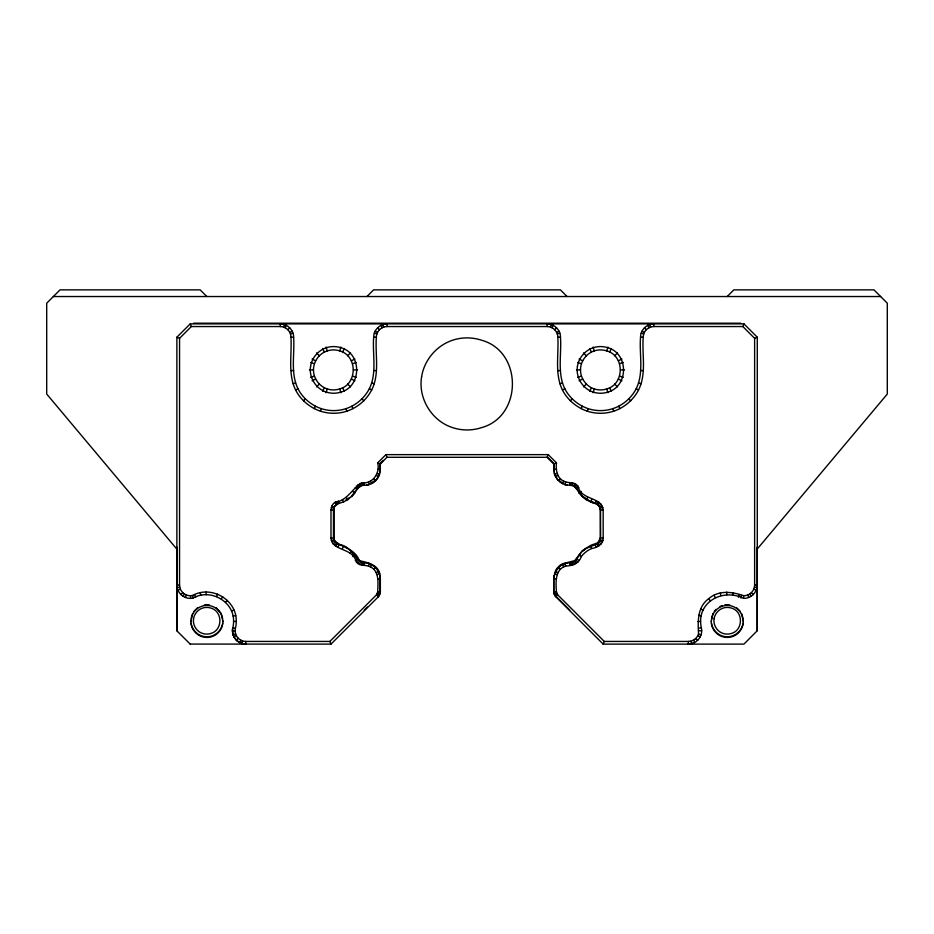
<?xml version="1.0" encoding="UTF-8"?>
<svg xmlns="http://www.w3.org/2000/svg" width="934" height="934" viewBox="0 0 934 934"><rect width="100%" height="100%" fill="white"/><g stroke="black" fill="none" stroke-linecap="round" stroke-linejoin="round"><path stroke-width="1.4" d="M176.783 547.102L176.771 630.73L190.221 644.11M380.08 575.554L380.278 593.02M553.71 578.741L553.71 591.993L554.983 595.915L603.177 644.11L604.286 641.436L557.656 594.806L556.477 591.981C555.695 583.108 554.784 569.355 565.7 566.039C572.332 565.852 579.01 563.646 581.31 556.571A25.346 25.346 0 0 1 591.689 548.527C597.083 547.698 603.387 544.335 603.177 538.077L603.177 509.976C601.741 496.304 581.24 500.834 577.831 486.03C574.433 481.372 568.222 483.66 563.762 481.208C556.921 477.974 555.613 469.639 556.477 462.879L548.246 454.636L385.917 454.636L377.686 462.879C380.418 473.281 372.491 484.232 361.493 482.89C352.153 488.622 347.285 500.706 334.851 502.41A9.34 9.34 0 0 0 331.745 506.298L330.986 509.976L330.986 538.077C332.422 551.749 352.924 547.219 356.344 562.023C359.73 566.681 365.941 564.393 370.401 566.845C379.799 571.363 377.873 583.61 377.686 591.981L376.519 594.806L329.877 641.436L245.817 641.436C240.12 641.553 235.041 636.474 235.146 630.765A10.671 10.671 0 0 1 235.438 628.278A29.351 29.351 0 0 0 236.255 621.425C236.956 599.85 211.317 584.999 192.649 595.437C186.24 597.106 179.386 591.666 179.55 585.034L179.55 338.33L191.33 326.55L280.282 326.55C285.991 326.445 291.069 331.523 290.964 337.221C292.155 356.543 286.516 378.854 299.113 395.677C304.472 402.869 311.968 408.321 320.467 411.193A42.695 42.695 0 0 0 346.853 411.193C357.488 407.644 366.537 399.915 371.697 389.968C379.893 373.623 375.013 354.663 376.355 337.221C376.25 331.523 381.317 326.445 387.026 326.55L547.137 326.55C552.846 326.445 557.925 331.523 557.82 337.221C559.011 356.543 553.372 378.854 565.969 395.677C571.328 402.869 578.823 408.321 587.323 411.193A42.695 42.695 0 0 0 613.708 411.193C624.344 407.644 633.392 399.915 638.552 389.968C646.748 373.623 641.868 354.663 643.211 337.221C643.106 331.523 648.173 326.445 653.882 326.55L742.845 326.55L754.625 338.33L754.625 585.034C754.719 590.86 749.453 595.974 743.627 595.705C732.186 591.654 718.573 589.973 708.626 598.752C697.161 607.147 697.908 621.635 698.527 633.988C697.173 638.331 692.888 641.46 688.346 641.436L604.286 641.436M553.722 463.988L554.504 474.274L555.555 476.585L557.937 475.371M600.41 538.089L600.422 509.987L599.476 505.889M757.194 547.172L757.182 630.8L743.954 644.11L603.072 644.121M688.241 644.133C695.41 644.273 701.831 637.957 701.691 630.765A13.345 13.345 0 0 0 701.317 627.66C695.877 602.465 722.426 587.836 743.557 598.379L743.627 595.705M600.434 537.4L599.57 541.498M190.886 621.425L192.637 613.486M222.911 620.76C223.226 627.765 218.533 634.548 211.843 636.661A16.006 16.006 0 0 1 201.954 636.661C195.264 634.548 190.571 627.765 190.886 620.76M313.474 369.911C313.415 361.446 319.23 353.437 327.297 350.88A20.011 20.011 0 0 1 339.672 350.88C357.699 355.714 357.699 384.108 339.672 388.953A20.011 20.011 0 0 1 327.297 388.953C319.23 386.384 313.415 378.375 313.474 369.911L309.469 369.911M280.282 326.55L280.282 323.876C287.415 323.748 293.766 330.087 293.626 337.221C294.981 355.982 289.085 377.71 301.273 394.113C306.294 400.849 313.322 405.963 321.284 408.648A40.034 40.034 0 0 0 346.024 408.648C355.994 405.333 364.482 398.082 369.327 388.754C377.243 372.771 372.269 354.243 373.682 337.221C373.553 330.087 379.893 323.748 387.026 323.876L387.026 326.55M380.08 471.156L380.266 463.311L383.127 460.45M380.161 471.822L380.36 463.976L386.945 457.298L547.137 457.31L553.815 463.976L556.477 462.879M553.909 576.231L553.815 578.73L556.477 578.73M580.504 369.911C580.446 361.446 586.26 353.437 594.328 350.88A20.011 20.011 0 0 1 606.703 350.88C624.729 355.714 624.729 384.108 606.703 388.953A20.011 20.011 0 0 1 594.328 388.953C586.26 386.384 580.446 378.375 580.504 369.911L576.5 369.911M547.137 326.55L547.137 323.876C554.271 323.748 560.622 330.087 560.482 337.221C561.836 355.982 555.94 377.71 568.129 394.113C573.149 400.849 580.177 405.963 588.14 408.648A40.034 40.034 0 0 0 612.879 408.648C622.861 405.333 631.337 398.082 636.182 388.754C644.098 372.771 639.125 354.243 640.537 337.221C640.409 330.087 646.748 323.748 653.882 323.876L653.882 326.55M711.264 621.425L713.004 613.486M743.277 620.76C743.592 627.765 738.911 634.548 732.221 636.661A16.006 16.006 0 0 1 722.321 636.661C715.631 634.548 710.937 627.765 711.264 620.76M743.557 598.379C750.831 598.706 757.404 592.319 757.287 585.034L754.625 585.034M245.817 641.436L245.817 644.11C237.528 644.343 230.651 635.692 232.846 627.66A26.689 26.689 0 0 0 233.582 621.425C234.224 601.449 210.325 588.151 193.256 598.029C185.236 600.118 176.678 593.323 176.876 585.034L179.55 585.034M333.625 509.065L334.103 507.337M333.718 509.077L334.512 506.532M600.364 538.299L597.667 542.806L590.58 545.398L582.384 550.675L574.644 560.657L562.466 563.797A16.006 16.006 0 0 0 555.473 570.791L553.734 578.064L553.815 591.981L556.477 591.981M732.735 595.308L733.283 592.693M361.493 565.163L362.065 562.56C353.752 557.586 350.32 545.328 338.75 544.569M569.728 485.341L572.098 485.493L572.682 482.89M338.26 547.184L338.855 544.58L335.014 542.222L333.613 538.953L333.566 509.31M595.904 500.869L595.32 503.473L596.989 504.103L598.262 501.745M740.907 598.029L741.514 595.437M191.085 618.927C191.995 613.089 196.327 608.011 201.954 606.201A16.006 16.006 0 0 1 211.843 606.201C217.47 608.011 221.802 613.089 222.712 618.927M222.712 623.27C221.802 629.096 217.47 634.174 211.843 635.984A16.006 16.006 0 0 1 201.954 635.984C196.327 634.174 191.995 629.096 191.085 623.27M380.068 471.81L379.578 474.262L377.032 473.445M380.185 592.354L378.398 596.698L330.986 644.11L190.116 644.075M554.014 576.231L556.769 569.331M711.451 618.927C712.373 613.089 716.705 608.011 722.321 606.201A16.006 16.006 0 0 1 732.221 606.201C737.837 608.011 742.168 613.089 743.09 618.927M743.09 623.27C742.168 629.096 737.837 634.174 732.221 635.984A16.006 16.006 0 0 1 722.321 635.984C716.705 634.174 712.373 629.096 711.451 623.27M283.586 327.075L284.403 324.53M242.525 640.922L241.696 643.456L245.817 644.11M326.059 392.759L327.297 388.953M339.672 350.88L340.91 347.074M320.467 411.193L321.284 408.648M368.463 566.039L369.292 563.506L375.666 567.405L379.578 573.78L377.032 574.608M550.441 327.075L551.27 324.53M593.09 392.759L594.328 388.953M606.703 350.88L607.941 347.074M587.323 411.193L588.14 408.648M562.466 483.602L564.872 484.548L565.7 482.014M185.387 597.48L186.356 594.993M216.56 596.557L217.529 594.059M378.527 475.92L379.484 473.596M379.484 474.262C377.605 480.812 370.996 485.376 364.248 485.318M379.94 593.37L378.317 596.032M547.137 457.31L548.246 454.636M742.845 326.55L743.954 323.876L757.287 337.221L757.287 630.765M342.474 548.527L343.514 546.075M591.689 499.515L590.662 501.978L586.248 499.713L579.092 493.105M738.385 597.165L739.506 594.748M359.555 564.51L360.687 562.093M574.62 483.543L573.488 485.96L572.005 485.505M285.127 327.717L286.341 325.336M322.58 391.311L324.402 387.75M342.568 352.083L344.389 348.51M314.268 408.625L315.482 406.243M240.972 640.28L239.769 642.65L236.384 640.199L233.932 636.825L236.314 635.61M370.401 566.845L371.615 564.463M551.982 327.717L553.197 325.336M589.611 391.311L591.432 387.75M609.598 352.083L611.42 348.51M581.135 408.625L582.337 406.243M563.762 481.208L562.56 483.59L560.318 482.283M334.524 505.889L333.636 508.411L333.718 538.965M335.913 546.308L337.174 543.95M356.846 489.323L351.616 496.036M358.306 487.723L351.698 496.713M569.728 562.735C577.994 563.132 578.555 551.959 585.268 549.11M183.017 596.266L184.453 594.024M221.311 598.963L222.747 596.721M587.778 497.46L586.342 499.702L582.477 496.713L576.488 488.961M334.606 506.555L337.991 503.73M599.324 545.631L597.76 543.471L599.476 541.51M334.851 545.631L336.415 543.471M596.079 503.741L597.76 504.57L599.324 502.41M357.815 563.436L359.438 561.322M576.36 484.606L574.725 486.719L576.582 488.949L578.963 487.735M756.668 549.717L887.3 394.043L887.3 303.2L873.955 289.855L733.855 289.855L727.189 296.533M193.945 611.35L197.483 607.812M370.401 481.208L371.615 483.59L375.573 480.625L378.527 476.573L376.239 475.371M378.293 596.686L378.982 595.892M560.318 565.782L555.555 571.456L557.937 572.67M714.312 611.35L715.946 609.435M598.344 542.911L598.963 542.257M349.888 553.302L351.698 551.34M180.927 594.608L182.784 592.693M225.491 602.278L227.347 600.364M176.876 630.765L176.876 337.221L190.221 323.876L743.954 323.876M287.835 329.679L289.715 327.787M366.934 296.533L373.6 289.855L560.4 289.855L567.066 296.533M316.509 386.898L319.335 384.072M347.635 355.761L350.472 352.935M303.468 400.768L305.348 398.888M238.275 638.319L236.384 640.199L237.002 640.771M554.691 329.679L556.582 327.787M373.775 569.296L375.666 567.405M583.528 386.898L586.365 384.072M614.665 355.761L617.491 352.935M570.324 400.768L572.203 398.888M364.26 610.089L367.272 607.077M560.388 478.757L558.497 480.636L555.473 476.597M557.656 594.806L555.765 596.698L553.815 592.354M358.306 487.069L359.356 486.054M375.585 479.971L371.534 482.913M335.633 504.488L337.91 503.064M356.344 562.023L358.387 560.318M577.831 486.03L575.776 487.735L573.394 485.972M333.029 543.903L335.119 542.234L333.812 539.187M603.177 509.976L600.515 509.976L599.056 505.808L601.134 504.15M349.678 497.542L345.592 500.169M343.42 501.967L347.833 499.702L354.885 493.07L352.854 491.471M582.477 551.34L586.342 548.351M352.854 556.571L354.978 554.959L351.593 551.329M579.185 493.082L581.31 491.471M596.896 543.962L597.655 543.495M560.412 565.782L564.872 563.506L569.822 562.723L569.822 565.385M586.237 548.363L596.989 543.95L598.262 546.308M355.212 560.318L357.582 559.092M289.797 332.376L292.179 331.161M312.084 380.815L315.657 379.006M351.324 360.828L354.885 359.006M295.611 389.968L297.993 388.754M556.652 332.376L559.034 331.161M579.115 380.815L582.676 379.006M618.343 360.828L621.916 359.006M562.466 389.968L564.848 388.754M376.239 572.67L378.609 571.456L379.473 573.768M554.539 595.005L556.921 593.791M331.745 541.743L334.197 540.693M599.978 507.349L602.43 506.298M177.927 590.241L180.39 589.202M231.48 611.034L233.932 609.995M754.625 338.33L757.287 337.221M719.997 606.493L722.321 605.536M290.439 333.928L292.972 333.099M310.648 377.336L314.454 376.098M352.527 363.735L356.333 362.497M293.054 383.781L295.588 382.952M557.294 333.928L559.828 333.099M577.667 377.336L581.473 376.098M619.546 363.735L623.352 362.497M559.91 383.781L562.443 382.952M557.131 473.445L554.598 474.262L553.734 468.646M235.438 628.278L232.846 627.66A13.345 13.345 0 0 0 232.484 630.765L233.138 634.886L235.672 634.069M554.142 594.036L556.676 593.218M338.762 503.461L343.514 501.978L342.474 499.515M337.898 503.718L338.855 503.473L338.26 500.869M331.325 540.564L333.893 539.852L333.636 538.299M600.27 508.201L602.839 507.489M366.758 485.12L369.199 484.536L368.463 482.014M698.725 628.278L701.317 627.66M177.145 587.696L179.76 587.159M233.056 616.125L235.672 615.599M361.972 485.482L363.524 485.33L363.524 482.656M53.366 296.533L880.634 296.533M193.56 323.211L740.615 323.211M290.964 337.221L293.626 337.221M373.682 337.221L376.355 337.221M557.82 337.221L560.482 337.221M640.537 337.221L643.211 337.221M353.496 369.911L357.5 369.911M620.526 369.911L624.531 369.911M290.964 370.576L293.626 370.576M373.682 370.576L376.355 370.576M557.82 370.576L560.482 370.576M640.537 370.576L643.211 370.576M377.686 469.323L380.36 469.323L380.266 463.976L377.686 462.879M556.477 469.323L553.815 469.323L553.734 463.311L548.013 457.602M363.431 485.318L364.342 485.33L364.342 482.656M330.986 509.976L333.66 509.976L333.555 538.054L330.986 538.077M603.177 538.077L600.515 538.077L600.434 509.31M363.419 562.712L369.292 563.506M377.686 578.73L380.36 578.73L380.36 591.981L377.686 591.981M233.582 621.425L236.255 621.425M697.92 621.425L700.582 621.425M232.484 630.765L235.146 630.765M699.017 630.765L701.691 630.765M564.79 484.559L569.822 485.33L569.822 482.656M361.972 562.548L363.524 562.723L363.524 565.385M754.415 587.159L757.03 587.696M698.574 615.261L701.177 615.821M564.872 484.548L567.323 485.131M600.27 539.852L602.839 540.564M331.325 507.489L333.893 508.201M243.424 643.888L238.941 642.195M590.58 501.313L594.071 502.434M641.191 333.099L643.736 333.928M577.667 362.497L581.473 363.735M619.546 376.098L623.352 377.336M638.587 382.952L641.121 383.781M374.336 333.099L376.881 333.928M310.648 362.497L314.454 363.735M352.527 376.098L356.333 377.336M371.72 382.952L374.265 383.781M554.598 573.78L557.131 574.608M377.488 593.218L380.033 594.036L380.266 578.064M698.527 633.988L701.037 634.886M176.876 337.221L179.55 338.33M753.785 589.202L756.236 590.241M599.978 540.693L602.43 541.743M331.745 506.298L334.197 507.349M697.78 635.762L700.231 636.825M596.09 503.064L598.367 504.488M700.652 609.05L703.069 610.171M641.997 331.161L644.378 332.376M579.115 359.006L582.676 360.828M618.343 379.006L621.916 380.815M636.182 388.754L638.552 389.968M375.141 331.161L377.511 332.376M312.084 359.006L315.657 360.828M351.324 379.006L354.885 380.815M369.327 388.754L371.697 389.968M377.254 593.791L379.624 595.005M576.582 559.092L578.963 560.318M355.212 487.735L357.582 488.949M589.494 500.741L583.353 496.795M345.568 547.196L347.74 548.328M695.41 638.774L697.78 640.199M562.466 482.913L558.415 479.971M579.185 554.959L581.31 556.571M599.056 542.234L601.134 543.903M597.76 504.57L599.056 505.808M597.667 504.594L599.476 506.567M575.776 560.318L577.831 562.023M356.344 486.03L358.387 487.735L362.065 485.493L361.493 482.89M736.681 607.812L740.218 611.35M560.412 482.271L556.781 478.745M373.658 565.77L375.573 567.393M216.314 607.812L221.16 613.486L222.911 621.425M574.644 486.054L576.5 488.284M690.261 641.273L692.468 643.456M644.448 327.787L646.34 329.679M583.528 352.935L586.365 355.761M614.665 384.072L617.491 386.898M628.816 398.888L630.707 400.768M377.593 327.787L379.484 329.679M558.497 567.405L560.388 569.296M316.509 352.935L319.335 355.761M347.635 384.072L350.472 386.898M361.96 398.888L363.851 400.768M569.74 610.089L555.683 596.032L554.06 593.37M206.811 296.533L200.145 289.855L60.045 289.855L46.7 303.2L46.7 394.043L177.332 549.717M373.775 478.757L375.666 480.636M376.519 594.806L378.398 596.698M751.38 592.693L753.248 594.608M582.384 496.036L577.154 489.323M708.626 598.752L710.319 600.819M574.725 561.322L576.36 563.436M357.815 484.606L359.438 486.719L360.687 485.96L359.555 483.543M334.851 502.41L336.415 504.57M346.386 497.46L347.833 499.702M749.71 594.024L751.158 596.266M355.527 555.987L356.835 558.053M556.781 478.068L554.516 473.596M335.913 501.745L337.174 504.103M647.822 325.336L649.037 327.717M589.611 348.51L591.432 352.083M609.598 387.75L611.42 391.311M618.682 406.243L619.896 408.625M562.56 564.463L563.762 566.845M380.967 325.336L382.181 327.717M322.58 348.51L324.402 352.083M342.568 387.75L344.389 391.311M351.826 406.243L353.04 408.625M334.115 540.027C341.529 548.048 354.687 547.954 359.356 560.657C368.008 562.548 379.496 564.895 380.161 576.231M714.113 595.18L715.316 597.573M573.488 562.093L574.62 564.51M194.669 594.748L195.778 597.165M590.662 546.075L591.689 548.527M233.103 634.793L234.025 637.011M741.538 613.486L743.277 621.425M385.917 454.636L387.026 457.31M329.877 641.436L330.986 644.11M190.221 323.876L191.33 326.55M747.819 594.993L748.776 597.48M649.76 324.53L650.589 327.075M593.09 347.074L594.328 350.88M606.703 388.953L607.941 392.759M612.879 408.648L613.708 411.193M564.872 563.506L565.7 566.039M382.905 324.53L383.734 327.075M326.059 347.074L327.297 350.88M339.672 388.953L340.91 392.759M346.024 408.648L346.853 411.193M720.266 592.927L720.896 595.518M200.215 592.845L200.822 595.448M192.649 595.437L193.256 598.029M595.32 544.58L595.904 547.184M572.098 562.56L572.682 565.163M693.857 639.907L694.406 642.65M176.771 585.011L177.04 587.661M553.734 591.315L553.897 593.02M380.056 576.22L380.255 578.718M206.029 592.086L206.11 594.748M190.536 595.705L190.618 598.379M726.757 592.074L726.804 594.748M688.346 641.436L688.346 644.11M570.651 482.656L570.651 485.33M570.651 562.723L570.651 565.385M364.342 562.723L364.342 565.385M204.394 604.952A16.006 16.006 0 0 1 209.403 604.952M724.761 604.952A16.006 16.006 0 0 1 729.769 604.952M193.548 618.67C192.474 624.963 196.514 631.559 202.608 633.45A13.345 13.345 0 0 0 210.85 633.45C222.876 630.228 222.876 611.291 210.85 608.069A13.345 13.345 0 0 0 202.608 608.069C197.926 609.587 194.307 613.813 193.548 618.67M310.59 366.256C308.71 377.266 315.785 388.813 326.445 392.117A23.35 23.35 0 0 0 340.875 392.117C361.902 386.478 361.902 353.356 340.875 347.705A23.35 23.35 0 0 0 326.445 347.705C318.249 350.355 311.921 357.757 310.59 366.256M421.619 376.729C417.907 398.409 431.847 421.164 452.862 427.702A46.035 46.035 0 0 0 481.314 427.702C522.771 416.576 522.771 351.266 481.314 340.139A46.035 46.035 0 0 0 452.862 340.139C436.703 345.37 424.246 359.952 421.619 376.729M577.446 366.256C575.566 377.266 582.641 388.813 593.3 392.117A23.35 23.35 0 0 0 607.73 392.117C628.757 386.478 628.757 353.356 607.73 347.705A23.35 23.35 0 0 0 593.3 347.705C585.104 350.355 578.788 357.757 577.446 366.256M714.09 618.67C713.016 624.963 717.055 631.559 723.149 633.45A13.345 13.345 0 0 0 731.392 633.45C743.406 630.228 743.406 611.291 731.392 608.069A13.345 13.345 0 0 0 723.149 608.069C718.468 609.587 714.849 613.813 714.09 618.67M595.32 503.473L590.662 501.978L595.227 503.484"/></g></svg>
